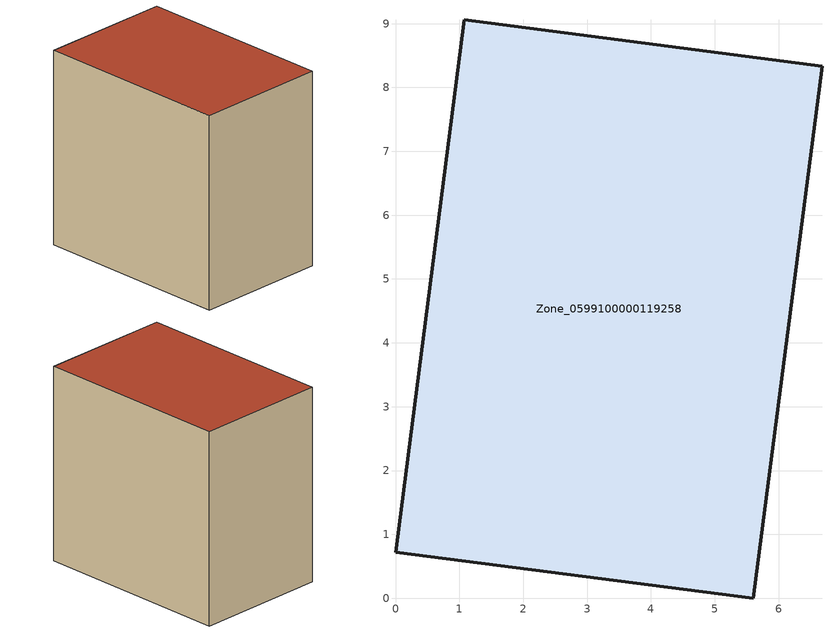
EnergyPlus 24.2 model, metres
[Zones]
Zone_0599100000119258
 floor ground (C_G): 6.68,8.33 5.6,0 0,0.72 1.08,9.06 z3.83
 wall outside (C_F): 5.6,0 6.68,8.33 1.08,9.06 0,0.72 5.6,0 z3.83:12.08
 roof outside (C_R): 1.08,9.06 0,0.72 5.6,0 6.68,8.33 z12.08
[BUILDING]
Pand.0599100000119258: North Axis=0; Terrain=City; Loads Convergence Tolerance Value=0.04; Temperature Convergence Tolerance Value=0.4; Solar Distribution=FullExterior; Maximum Number of Warmup Days=25; Minimum Number of Warmup Days=1
[Site:Location]
Rotterdam.The.Hague.AP_ZH_NLD Design_Conditions: Latitude=51.96; Longitude=4.45; Time Zone=1; Elevation=-4.5
[SITE:GROUNDTEMPERATURE:BUILDINGSURFACE]
18, 18, 18, 18, 18, 18, 18, 18, 18, 18, 18, 18
[MATERIAL] Thermal Absorptance=0.9; Solar Absorptance=0.7; Visible Absorptance=0.7
Name | Roughness | Thickness | Conductivity | Density | Specific Heat
G.TC.1975-1991 | MediumSmooth | 0.15 | 0.288461 | 540 | 1210
F.TC.1975-1991 | Rough | 0.3 | 0.230769 | 1920 | 840
R.TC.1975-1991 | MediumRough | 0.2 | 0.153846 | 1500 | 1000
[CONSTRUCTION]
C_G: G.TC.1975-1991
C_F: F.TC.1975-1991
C_R: R.TC.1975-1991
[ZONE]
Zone_0599100000119258: Type=1; Multiplier=1; Ceiling Height=Autocalculate; Volume=Autocalculate; Floor Area=autocalculate; Part of Total Floor Area=Yes
[ZONEINFILTRATION:DESIGNFLOWRATE]
Infil_Zone_0599100000119258: Zone or ZoneList or Space or SpaceList=Zone_0599100000119258; Schedule=AlwaysOn; Design Flow Rate Calculation Method=Flow/Area; Flow Rate per Floor Area=0.003; Constant Term Coefficient=1; Temperature Term Coefficient=0; Velocity Term Coefficient=0; Velocity Squared Term Coefficient=0
[HVACTEMPLATE:ZONE:IDEALLOADSAIRSYSTEM]
Zone_0599100000119258: Maximum Heating Supply Air Temperature=50; Minimum Cooling Supply Air Temperature=13; Maximum Heating Supply Air Humidity Ratio=0.0156; Minimum Cooling Supply Air Humidity Ratio=0.0077; Heating Limit=NoLimit; Cooling Limit=NoLimit; Dehumidification Control Type=ConstantSensibleHeatRatio; Cooling Sensible Heat Ratio=0.7; Dehumidification Setpoint=60; Humidification Control Type=None; Humidification Setpoint=30; Outdoor Air Method=None; Outdoor Air Flow Rate per Person=0.00944; Outdoor Air Flow Rate per Zone Floor Area=0; Outdoor Air Flow Rate per Zone=0; Demand Controlled Ventilation Type=None; Outdoor Air Economizer Type=NoEconomizer; Heat Recovery Type=None; Sensible Heat Recovery Effectiveness=0.7; Latent Heat Recovery Effectiveness=0.65
[ZONECONTROL:THERMOSTAT]
ThermostatControl_Zone_0599100000119258: Zone or ZoneList=Zone_0599100000119258; Control Type Schedule=DualSetpointControlType; Control 1=Thermostat_Zone_0599100000119258; Temperature Difference Between Cutout And Setpoint=0
[THERMOSTATSETPOINT:DUALSETPOINT]
Thermostat_Zone_0599100000119258: Heating Setpoint Temperature Schedule=HeatingSetpoint_Zone_0599100000119258; Cooling Setpoint Temperature Schedule=CoolingSetpoint_Zone_0599100000119258
[SCHEDULE:COMPACT]
HeatingSetpoint_Zone_0599100000119258: Through: 12/31, For: AllDays, Until: 24:00, 21
CoolingSetpoint_Zone_0599100000119258: Through: 12/31, For: AllDays, Until: 24:00, 24
DualSetpointControlType: Through: 12/31, For: AllDays, Until: 24:00, 4
AlwaysOn: Through: 12/31, For: AllDays, Until: 24:00, 1
